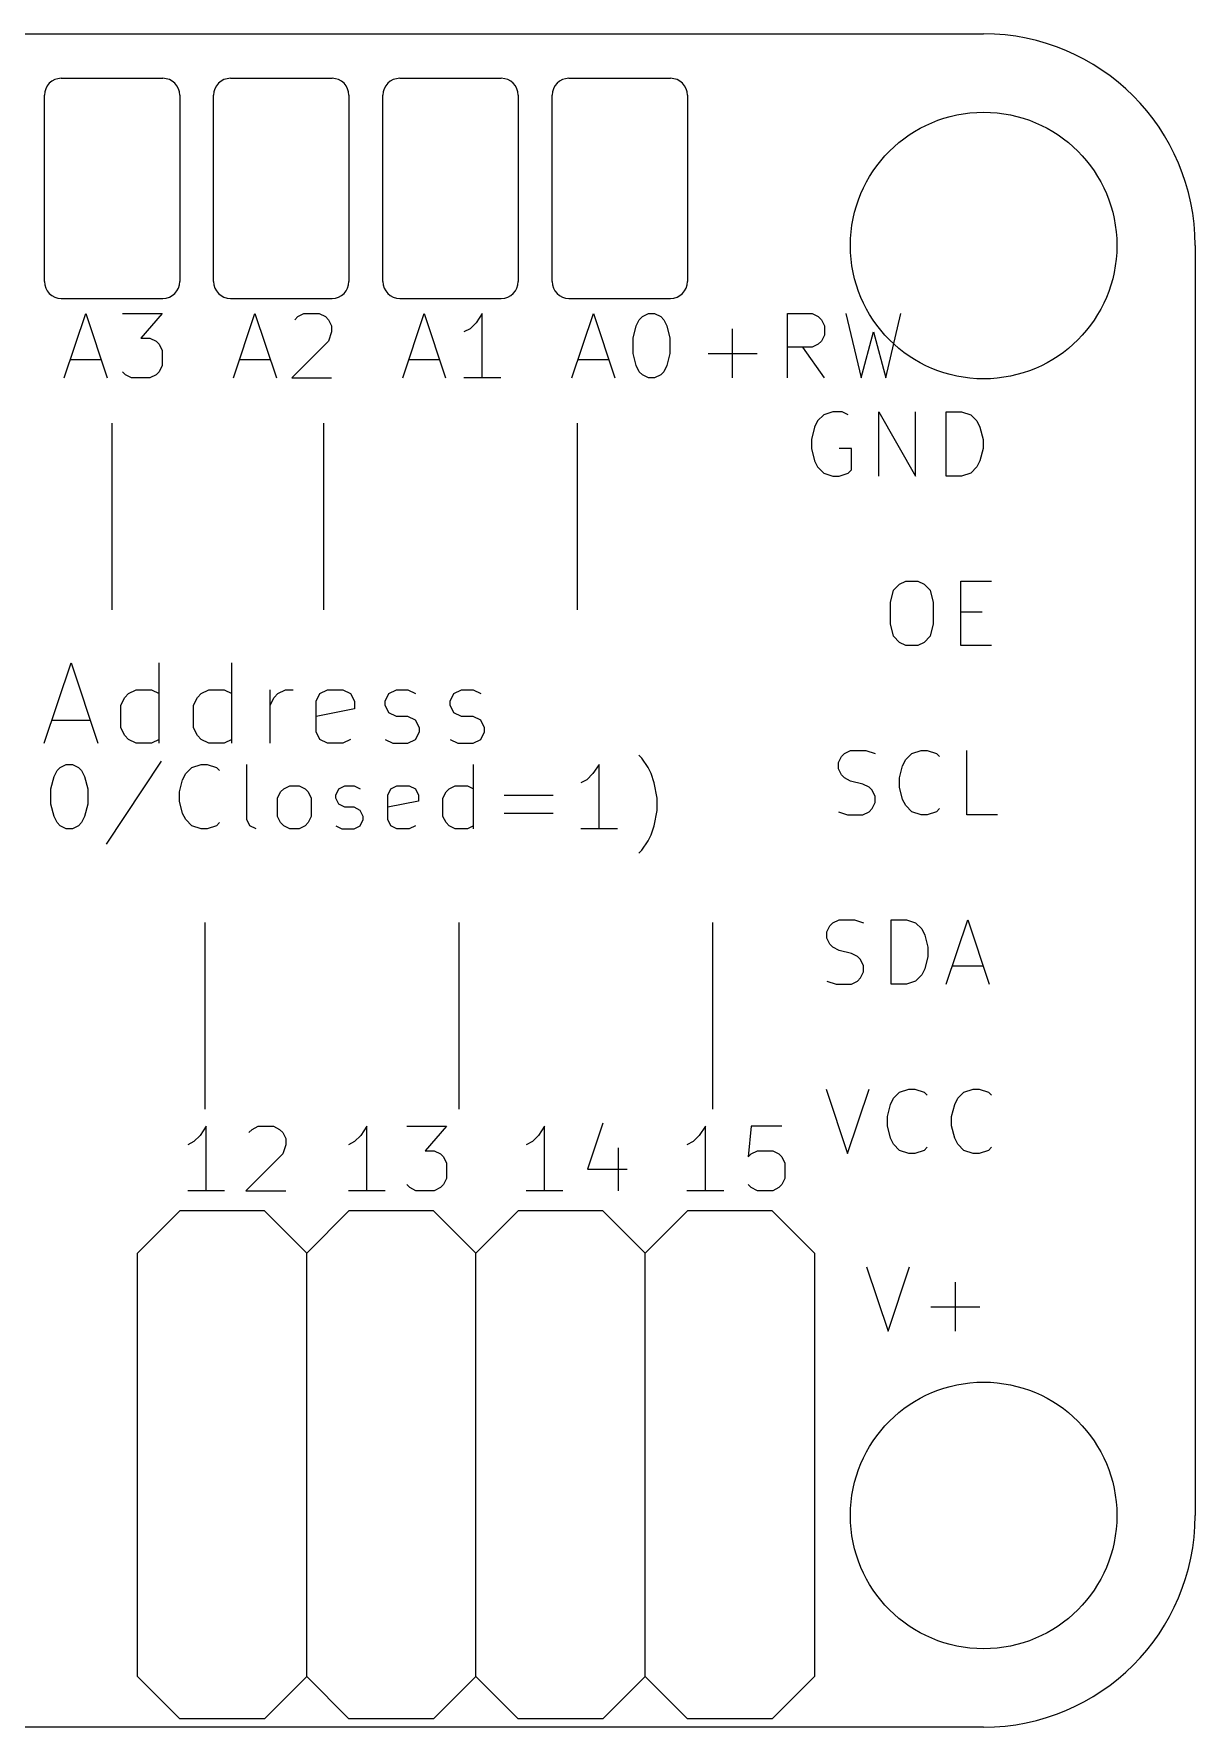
# Model space of a CAD drawing. Extents: x 117.4 to 179.6, y -117.7 to -92.3.
# Drawn here: x 162.19 to 179.62, y -117.7 to -92.3 of the extents above; entities that cross this region are included whole.
import ezdxf

# ---------------------------------------------------------------- set-up
doc = ezdxf.new("R2010")
doc.units = 0
doc.header["$MEASUREMENT"] = 0
doc.layers.add('BLACK', color=7, linetype='CONTINUOUS')

msp = doc.modelspace()

# ---------------------------------------------------------------- linework, layer by layer
at = {"layer": 'BLACK', "linetype": 'CONTINUOUS'}
for p, q in [((120.561, -92.3036), (176.441, -92.3036)), ((162.598, -92.9706), (164.122, -92.9706)), ((165.138, -92.9706), (166.662, -92.9706)), ((167.678, -92.9706), (169.202, -92.9706)), ((170.218, -92.9706), (171.742, -92.9706)), ((162.344, -96.0186), (162.344, -93.2246)), ((164.376, -93.2246), (164.376, -96.0186)), ((164.884, -96.0186), (164.884, -93.2246)), ((166.916, -93.2246), (166.916, -96.0186)), ((167.424, -96.0186), (167.424, -93.2246)), ((169.456, -93.2246), (169.456, -96.0186)), ((169.964, -96.0186), (169.964, -93.2246)), ((171.996, -93.2246), (171.996, -96.0186)), ((179.616, -95.4786), (179.616, -114.529)), ((162.598, -96.2726), (164.122, -96.2726)), ((162.642, -97.4646), (162.964, -96.4994)), ((162.964, -96.4994), (163.286, -97.4646)), ((163.516, -96.4994), (164.113, -96.4994)), ((164.113, -96.4994), (163.791, -96.8671)), ((165.138, -96.2726), (166.662, -96.2726)), ((165.182, -97.4646), (165.504, -96.4994)), ((165.504, -96.4994), (165.826, -97.4646)), ((166.147, -96.5454), (166.239, -96.4994)), ((166.239, -96.4994), (166.469, -96.4994)), ((166.469, -96.4994), (166.561, -96.5454)), ((167.678, -96.2726), (169.202, -96.2726)), ((167.722, -97.4646), (168.044, -96.4994)), ((168.044, -96.4994), (168.366, -97.4646)), ((168.917, -96.4994), (168.825, -96.6373)), ((168.917, -97.4646), (168.917, -96.4994)), ((170.218, -96.2726), (171.742, -96.2726)), ((170.262, -97.4646), (170.584, -96.4994)), ((170.584, -96.4994), (170.906, -97.4646)), ((171.319, -96.5454), (171.411, -96.4994)), ((171.411, -96.4994), (171.503, -96.4994)), ((171.503, -96.4994), (171.595, -96.5454)), ((173.5, -97.4646), (173.5, -96.4994)), ((173.5, -96.4994), (173.868, -96.4994)), ((173.868, -96.4994), (173.96, -96.5454)), ((174.373, -96.4994), (174.603, -97.4646)), ((174.971, -97.4646), (175.201, -96.4994)), ((166.102, -96.5914), (166.147, -96.5454)), ((166.561, -96.5454), (166.607, -96.5914)), ((166.607, -96.5914), (166.653, -96.6833)), ((166.653, -96.7752), (166.607, -96.9131)), ((166.653, -96.6833), (166.653, -96.7752)), ((168.733, -96.7292), (168.642, -96.7752)), ((168.825, -96.6373), (168.733, -96.7292)), ((171.182, -96.8671), (171.227, -96.6833)), ((171.227, -96.6833), (171.273, -96.5914)), ((171.273, -96.5914), (171.319, -96.5454)), ((171.595, -96.5454), (171.641, -96.5914)), ((171.641, -96.5914), (171.687, -96.6833)), ((171.687, -96.6833), (171.733, -96.8671)), ((172.673, -97.4646), (172.673, -96.7292)), ((173.96, -96.5454), (174.006, -96.5914)), ((174.006, -96.5914), (174.052, -96.6833)), ((174.052, -96.6833), (174.052, -96.8212)), ((174.603, -97.4646), (174.787, -96.7752)), ((174.787, -96.7752), (174.971, -97.4646)), ((163.791, -96.8671), (163.929, -96.8671)), ((163.929, -96.8671), (164.021, -96.9131)), ((164.021, -96.9131), (164.067, -96.9591)), ((164.067, -96.9591), (164.113, -97.051)), ((166.607, -96.9131), (166.056, -97.4646)), ((171.182, -97.0969), (171.182, -96.8671)), ((171.733, -96.8671), (171.733, -97.0969)), ((173.868, -97.005), (173.5, -97.005)), ((174.052, -97.4646), (173.73, -97.005)), ((173.96, -96.9591), (173.868, -97.005)), ((174.006, -96.9131), (173.96, -96.9591)), ((174.052, -96.8212), (174.006, -96.9131)), ((162.734, -97.1889), (163.194, -97.1889)), ((164.113, -97.2808), (164.067, -97.3727)), ((164.113, -97.051), (164.113, -97.2808)), ((165.274, -97.1889), (165.734, -97.1889)), ((167.814, -97.1889), (168.274, -97.1889)), ((170.354, -97.1889), (170.814, -97.1889)), ((171.227, -97.2808), (171.182, -97.0969)), ((171.273, -97.3727), (171.227, -97.2808)), ((171.687, -97.2808), (171.641, -97.3727)), ((171.733, -97.0969), (171.687, -97.2808)), ((172.305, -97.0969), (173.041, -97.0969)), ((163.562, -97.4187), (163.516, -97.3727)), ((163.653, -97.4646), (163.562, -97.4187)), ((163.929, -97.4646), (163.653, -97.4646)), ((164.021, -97.4187), (163.929, -97.4646)), ((164.067, -97.3727), (164.021, -97.4187)), ((166.056, -97.4646), (166.653, -97.4646)), ((169.193, -97.4646), (168.642, -97.4646)), ((171.319, -97.4187), (171.273, -97.3727)), ((171.411, -97.4646), (171.319, -97.4187)), ((171.503, -97.4646), (171.411, -97.4646)), ((171.595, -97.4187), (171.503, -97.4646)), ((171.641, -97.3727), (171.595, -97.4187)), ((174.042, -98.0186), (173.95, -98.1105)), ((174.18, -97.9726), (174.042, -98.0186)), ((174.318, -97.9726), (174.18, -97.9726)), ((174.41, -98.0186), (174.318, -97.9726)), ((174.869, -98.9378), (174.869, -97.9726)), ((174.869, -97.9726), (175.421, -98.9378)), ((175.421, -98.9378), (175.421, -97.9726)), ((175.88, -98.9378), (175.88, -97.9726)), ((175.88, -97.9726), (176.11, -97.9726)), ((176.11, -97.9726), (176.248, -98.0186)), ((176.248, -98.0186), (176.34, -98.1105)), ((163.355, -98.1426), (163.355, -100.943)), ((166.54, -100.943), (166.54, -98.1426)), ((170.34, -98.1426), (170.34, -100.943)), ((173.904, -98.2024), (173.858, -98.3863)), ((173.95, -98.1105), (173.904, -98.2024)), ((176.34, -98.1105), (176.386, -98.2024)), ((176.386, -98.2024), (176.432, -98.3863)), ((173.858, -98.3863), (173.858, -98.5242)), ((173.858, -98.5242), (173.904, -98.708)), ((174.456, -98.5242), (174.272, -98.5242)), ((174.456, -98.8459), (174.456, -98.5242)), ((176.432, -98.5242), (176.386, -98.708)), ((176.432, -98.3863), (176.432, -98.5242)), ((173.904, -98.708), (173.95, -98.8)), ((173.95, -98.8), (174.042, -98.8919)), ((176.34, -98.8), (176.248, -98.8919)), ((176.386, -98.708), (176.34, -98.8)), ((174.042, -98.8919), (174.18, -98.9378)), ((174.18, -98.9378), (174.272, -98.9378)), ((174.272, -98.9378), (174.41, -98.8919)), ((174.41, -98.8919), (174.456, -98.8459)), ((176.11, -98.9378), (175.88, -98.9378)), ((176.248, -98.8919), (176.11, -98.9378)), ((175.088, -100.651), (175.18, -100.559)), ((175.18, -100.559), (175.272, -100.513)), ((175.272, -100.513), (175.456, -100.513)), ((175.456, -100.513), (175.548, -100.559)), ((175.548, -100.559), (175.64, -100.651)), ((176.099, -101.478), (176.099, -100.513)), ((176.099, -100.513), (176.559, -100.513)), ((175.042, -100.834), (175.088, -100.651)), ((175.042, -101.156), (175.042, -100.834)), ((175.64, -100.651), (175.686, -100.834)), ((175.686, -100.834), (175.686, -101.156)), ((176.099, -100.972), (176.421, -100.972)), ((175.088, -101.34), (175.042, -101.156)), ((175.18, -101.432), (175.088, -101.34)), ((175.64, -101.34), (175.548, -101.432)), ((175.686, -101.156), (175.64, -101.34)), ((175.272, -101.478), (175.18, -101.432)), ((175.456, -101.478), (175.272, -101.478)), ((175.548, -101.432), (175.456, -101.478)), ((176.559, -101.478), (176.099, -101.478)), ((162.343, -102.946), (162.746, -101.74)), ((162.746, -101.74), (163.148, -102.946)), ((164.067, -102.946), (164.067, -101.74)), ((165.159, -102.946), (165.159, -101.74)), ((163.492, -102.372), (163.55, -102.257)), ((163.55, -102.257), (163.607, -102.199)), ((163.607, -102.199), (163.722, -102.142)), ((163.722, -102.142), (163.952, -102.142)), ((163.952, -102.142), (164.067, -102.199)), ((164.584, -102.372), (164.641, -102.257)), ((164.641, -102.257), (164.699, -102.199)), ((164.699, -102.199), (164.814, -102.142)), ((164.814, -102.142), (165.044, -102.142)), ((165.044, -102.142), (165.159, -102.199)), ((165.733, -102.946), (165.733, -102.142)), ((165.733, -102.372), (165.791, -102.257)), ((165.791, -102.257), (165.848, -102.199)), ((165.848, -102.199), (165.963, -102.142)), ((165.963, -102.142), (166.078, -102.142)), ((166.422, -102.314), (166.48, -102.199)), ((166.422, -102.774), (166.422, -102.314)), ((166.48, -102.199), (166.595, -102.142)), ((166.595, -102.142), (166.825, -102.142)), ((166.825, -102.142), (166.94, -102.199)), ((166.94, -102.199), (166.997, -102.314)), ((166.997, -102.314), (166.997, -102.429)), ((167.457, -102.314), (167.514, -102.199)), ((167.457, -102.372), (167.457, -102.314)), ((167.514, -102.199), (167.629, -102.142)), ((167.629, -102.142), (167.801, -102.142)), ((167.801, -102.142), (167.916, -102.199)), ((168.433, -102.314), (168.491, -102.199)), ((168.433, -102.372), (168.433, -102.314)), ((168.491, -102.199), (168.606, -102.142)), ((168.606, -102.142), (168.778, -102.142)), ((168.778, -102.142), (168.893, -102.199)), ((162.458, -102.601), (163.033, -102.601)), ((163.492, -102.716), (163.492, -102.372)), ((164.584, -102.716), (164.584, -102.372)), ((166.997, -102.429), (166.422, -102.544)), ((167.514, -102.487), (167.457, -102.372)), ((167.629, -102.544), (167.514, -102.487)), ((167.801, -102.544), (167.629, -102.544)), ((167.916, -102.601), (167.801, -102.544)), ((167.974, -102.716), (167.916, -102.601)), ((168.491, -102.487), (168.433, -102.372)), ((168.606, -102.544), (168.491, -102.487)), ((168.778, -102.544), (168.606, -102.544)), ((168.893, -102.601), (168.778, -102.544)), ((168.95, -102.716), (168.893, -102.601)), ((163.55, -102.831), (163.492, -102.716)), ((163.607, -102.889), (163.55, -102.831)), ((164.641, -102.831), (164.584, -102.716)), ((164.699, -102.889), (164.641, -102.831)), ((166.48, -102.889), (166.422, -102.774)), ((167.916, -102.889), (167.974, -102.774)), ((167.974, -102.774), (167.974, -102.716)), ((168.893, -102.889), (168.95, -102.774)), ((168.95, -102.774), (168.95, -102.716)), ((163.722, -102.946), (163.607, -102.889)), ((163.952, -102.946), (163.722, -102.946)), ((164.067, -102.889), (163.952, -102.946)), ((164.814, -102.946), (164.699, -102.889)), ((165.044, -102.946), (164.814, -102.946)), ((165.159, -102.889), (165.044, -102.946)), ((166.595, -102.946), (166.48, -102.889)), ((166.825, -102.946), (166.595, -102.946)), ((166.94, -102.889), (166.825, -102.946)), ((167.457, -102.889), (167.572, -102.946)), ((167.572, -102.946), (167.801, -102.946)), ((167.801, -102.946), (167.916, -102.889)), ((168.433, -102.889), (168.548, -102.946)), ((168.548, -102.946), (168.778, -102.946)), ((168.778, -102.946), (168.893, -102.889)), ((171.313, -103.171), (171.267, -103.125)), ((174.307, -103.145), (174.353, -103.099)), ((174.353, -103.099), (174.445, -103.053)), ((174.445, -103.053), (174.675, -103.053)), ((174.675, -103.053), (174.812, -103.099)), ((175.272, -103.191), (175.364, -103.099)), ((175.364, -103.099), (175.502, -103.053)), ((175.502, -103.053), (175.594, -103.053)), ((175.594, -103.053), (175.732, -103.099)), ((175.732, -103.099), (175.778, -103.145)), ((176.191, -104.018), (176.191, -103.053)), ((162.489, -103.446), (162.535, -103.354)), ((162.535, -103.354), (162.581, -103.308)), ((162.581, -103.308), (162.673, -103.262)), ((162.673, -103.262), (162.764, -103.262)), ((162.764, -103.262), (162.856, -103.308)), ((162.856, -103.308), (162.902, -103.354)), ((162.902, -103.354), (162.948, -103.446)), ((164.097, -103.216), (163.27, -104.457)), ((164.465, -103.4), (164.557, -103.308)), ((164.557, -103.308), (164.695, -103.262)), ((164.695, -103.262), (164.787, -103.262)), ((164.787, -103.262), (164.925, -103.308)), ((164.925, -103.308), (164.971, -103.354)), ((165.384, -104.09), (165.384, -103.262)), ((168.785, -104.228), (168.785, -103.262)), ((170.67, -103.262), (170.578, -103.4)), ((170.67, -104.228), (170.67, -103.262)), ((171.405, -103.308), (171.313, -103.171)), ((171.451, -103.4), (171.405, -103.308)), ((174.261, -103.236), (174.307, -103.145)), ((174.261, -103.328), (174.261, -103.236)), ((174.307, -103.42), (174.261, -103.328)), ((175.18, -103.466), (175.226, -103.282)), ((175.226, -103.282), (175.272, -103.191)), ((162.443, -103.63), (162.489, -103.446)), ((162.443, -103.86), (162.443, -103.63)), ((162.948, -103.446), (162.994, -103.63)), ((162.994, -103.63), (162.994, -103.86)), ((164.373, -103.676), (164.419, -103.492)), ((164.419, -103.492), (164.465, -103.4)), ((165.89, -103.676), (165.936, -103.63)), ((165.936, -103.63), (166.028, -103.584)), ((166.028, -103.584), (166.166, -103.584)), ((166.166, -103.584), (166.258, -103.63)), ((166.258, -103.63), (166.303, -103.676)), ((166.717, -103.722), (166.763, -103.63)), ((166.763, -103.63), (166.855, -103.584)), ((166.855, -103.584), (166.993, -103.584)), ((166.993, -103.584), (167.085, -103.63)), ((167.499, -103.722), (167.544, -103.63)), ((167.544, -103.63), (167.636, -103.584)), ((167.636, -103.584), (167.82, -103.584)), ((167.82, -103.584), (167.912, -103.63)), ((167.912, -103.63), (167.958, -103.722)), ((168.372, -103.676), (168.418, -103.63)), ((168.418, -103.63), (168.51, -103.584)), ((168.51, -103.584), (168.694, -103.584)), ((168.694, -103.584), (168.785, -103.63)), ((170.486, -103.492), (170.394, -103.538)), ((170.578, -103.4), (170.486, -103.492)), ((171.497, -103.538), (171.451, -103.4)), ((171.543, -103.768), (171.497, -103.538)), ((174.353, -103.466), (174.307, -103.42)), ((174.445, -103.512), (174.353, -103.466)), ((174.629, -103.558), (174.445, -103.512)), ((174.721, -103.604), (174.629, -103.558)), ((174.766, -103.65), (174.721, -103.604)), ((175.18, -103.604), (175.18, -103.466)), ((175.226, -103.788), (175.18, -103.604)), ((162.489, -104.044), (162.443, -103.86)), ((162.994, -103.86), (162.948, -104.044)), ((164.373, -103.814), (164.373, -103.676)), ((164.419, -103.998), (164.373, -103.814)), ((165.844, -103.768), (165.89, -103.676)), ((165.844, -104.044), (165.844, -103.768)), ((166.303, -103.676), (166.349, -103.768)), ((166.349, -103.768), (166.349, -104.044)), ((166.717, -103.768), (166.717, -103.722)), ((166.763, -103.86), (166.717, -103.768)), ((166.855, -103.906), (166.763, -103.86)), ((167.499, -104.09), (167.499, -103.722)), ((167.958, -103.814), (167.499, -103.906)), ((167.958, -103.722), (167.958, -103.814)), ((168.326, -103.768), (168.372, -103.676)), ((168.326, -104.044), (168.326, -103.768)), ((169.245, -103.722), (169.98, -103.722)), ((171.543, -103.952), (171.543, -103.768)), ((174.812, -103.742), (174.766, -103.65)), ((174.766, -103.926), (174.812, -103.834)), ((174.812, -103.834), (174.812, -103.742)), ((175.272, -103.88), (175.226, -103.788)), ((175.364, -103.972), (175.272, -103.88)), ((162.535, -104.136), (162.489, -104.044)), ((162.581, -104.182), (162.535, -104.136)), ((162.902, -104.136), (162.856, -104.182)), ((162.948, -104.044), (162.902, -104.136)), ((164.465, -104.09), (164.419, -103.998)), ((164.557, -104.182), (164.465, -104.09)), ((164.971, -104.136), (164.925, -104.182)), ((165.43, -104.182), (165.384, -104.09)), ((165.89, -104.136), (165.844, -104.044)), ((165.936, -104.182), (165.89, -104.136)), ((166.303, -104.136), (166.258, -104.182)), ((166.349, -104.044), (166.303, -104.136)), ((166.993, -103.906), (166.855, -103.906)), ((167.085, -103.952), (166.993, -103.906)), ((167.131, -104.044), (167.085, -103.952)), ((167.085, -104.182), (167.131, -104.09)), ((167.131, -104.09), (167.131, -104.044)), ((167.544, -104.182), (167.499, -104.09)), ((168.372, -104.136), (168.326, -104.044)), ((168.418, -104.182), (168.372, -104.136)), ((169.98, -103.998), (169.245, -103.998)), ((171.497, -104.182), (171.543, -103.952)), ((174.261, -103.972), (174.399, -104.018)), ((174.399, -104.018), (174.629, -104.018)), ((174.629, -104.018), (174.721, -103.972)), ((174.721, -103.972), (174.766, -103.926)), ((175.502, -104.018), (175.364, -103.972)), ((175.594, -104.018), (175.502, -104.018)), ((175.732, -103.972), (175.594, -104.018)), ((175.778, -103.926), (175.732, -103.972)), ((176.651, -104.018), (176.191, -104.018)), ((162.673, -104.228), (162.581, -104.182)), ((162.764, -104.228), (162.673, -104.228)), ((162.856, -104.182), (162.764, -104.228)), ((164.695, -104.228), (164.557, -104.182)), ((164.787, -104.228), (164.695, -104.228)), ((164.925, -104.182), (164.787, -104.228)), ((165.522, -104.228), (165.43, -104.182)), ((166.028, -104.228), (165.936, -104.182)), ((166.166, -104.228), (166.028, -104.228)), ((166.258, -104.182), (166.166, -104.228)), ((166.717, -104.182), (166.809, -104.228)), ((166.809, -104.228), (166.993, -104.228)), ((166.993, -104.228), (167.085, -104.182)), ((167.636, -104.228), (167.544, -104.182)), ((167.82, -104.228), (167.636, -104.228)), ((167.912, -104.182), (167.82, -104.228)), ((168.51, -104.228), (168.418, -104.182)), ((168.694, -104.228), (168.51, -104.228)), ((168.785, -104.182), (168.694, -104.228)), ((170.946, -104.228), (170.394, -104.228)), ((171.405, -104.411), (171.451, -104.32)), ((171.451, -104.32), (171.497, -104.182)), ((171.267, -104.595), (171.313, -104.549)), ((171.313, -104.549), (171.405, -104.411)), ((164.752, -105.636), (164.752, -108.436)), ((168.572, -108.436), (168.572, -105.636)), ((172.372, -105.636), (172.372, -108.436)), ((174.134, -105.685), (174.18, -105.639)), ((174.18, -105.639), (174.272, -105.593)), ((174.272, -105.593), (174.502, -105.593)), ((174.502, -105.593), (174.639, -105.639)), ((175.053, -106.558), (175.053, -105.593)), ((175.053, -105.593), (175.283, -105.593)), ((175.283, -105.593), (175.421, -105.639)), ((175.421, -105.639), (175.513, -105.731)), ((175.88, -106.558), (176.202, -105.593)), ((176.202, -105.593), (176.524, -106.558)), ((174.088, -105.776), (174.134, -105.685)), ((174.088, -105.868), (174.088, -105.776)), ((174.134, -105.96), (174.088, -105.868)), ((175.513, -105.731), (175.559, -105.822)), ((175.559, -105.822), (175.605, -106.006)), ((174.18, -106.006), (174.134, -105.96)), ((174.272, -106.052), (174.18, -106.006)), ((174.456, -106.098), (174.272, -106.052)), ((174.548, -106.144), (174.456, -106.098)), ((174.594, -106.19), (174.548, -106.144)), ((175.605, -106.144), (175.559, -106.328)), ((175.605, -106.006), (175.605, -106.144)), ((174.639, -106.282), (174.594, -106.19)), ((174.594, -106.466), (174.639, -106.374)), ((174.639, -106.374), (174.639, -106.282)), ((175.513, -106.42), (175.421, -106.512)), ((175.559, -106.328), (175.513, -106.42)), ((175.972, -106.282), (176.432, -106.282)), ((174.088, -106.512), (174.226, -106.558)), ((174.226, -106.558), (174.456, -106.558)), ((174.456, -106.558), (174.548, -106.512)), ((174.548, -106.512), (174.594, -106.466)), ((175.283, -106.558), (175.053, -106.558)), ((175.421, -106.512), (175.283, -106.558)), ((174.077, -108.133), (174.399, -109.098)), ((174.399, -109.098), (174.721, -108.133)), ((175.088, -108.271), (175.18, -108.179)), ((175.18, -108.179), (175.318, -108.133)), ((175.318, -108.133), (175.41, -108.133)), ((175.41, -108.133), (175.548, -108.179)), ((175.548, -108.179), (175.594, -108.225)), ((176.053, -108.271), (176.145, -108.179)), ((176.145, -108.179), (176.283, -108.133)), ((176.283, -108.133), (176.375, -108.133)), ((176.375, -108.133), (176.513, -108.179)), ((176.513, -108.179), (176.559, -108.225)), ((174.996, -108.546), (175.042, -108.362)), ((175.042, -108.362), (175.088, -108.271)), ((175.961, -108.546), (176.007, -108.362)), ((176.007, -108.362), (176.053, -108.271)), ((164.772, -108.691), (164.68, -108.829)), ((164.772, -109.657), (164.772, -108.691)), ((165.461, -108.737), (165.553, -108.691)), ((165.553, -108.691), (165.783, -108.691)), ((165.783, -108.691), (165.875, -108.737)), ((167.185, -108.691), (167.093, -108.829)), ((167.185, -109.657), (167.185, -108.691)), ((167.782, -108.691), (168.38, -108.691)), ((168.38, -108.691), (168.058, -109.059)), ((169.852, -108.691), (169.76, -108.829)), ((169.852, -109.657), (169.852, -108.691)), ((170.725, -108.645), (170.495, -109.335)), ((172.265, -108.691), (172.173, -108.829)), ((172.265, -109.657), (172.265, -108.691)), ((172.954, -108.691), (172.908, -109.151)), ((173.414, -108.691), (172.954, -108.691)), ((174.996, -108.684), (174.996, -108.546)), ((175.042, -108.868), (174.996, -108.684)), ((175.961, -108.684), (175.961, -108.546)), ((176.007, -108.868), (175.961, -108.684)), ((164.588, -108.921), (164.496, -108.967)), ((164.68, -108.829), (164.588, -108.921)), ((165.415, -108.783), (165.461, -108.737)), ((165.875, -108.737), (165.921, -108.783)), ((165.921, -108.783), (165.967, -108.875)), ((165.967, -108.967), (165.921, -109.105)), ((165.967, -108.875), (165.967, -108.967)), ((167.001, -108.921), (166.909, -108.967)), ((167.093, -108.829), (167.001, -108.921)), ((169.668, -108.921), (169.576, -108.967)), ((169.76, -108.829), (169.668, -108.921)), ((172.081, -108.921), (171.989, -108.967)), ((172.173, -108.829), (172.081, -108.921)), ((175.088, -108.96), (175.042, -108.868)), ((175.18, -109.052), (175.088, -108.96)), ((176.053, -108.96), (176.007, -108.868)), ((176.145, -109.052), (176.053, -108.96)), ((165.921, -109.105), (165.369, -109.657)), ((168.058, -109.059), (168.196, -109.059)), ((168.196, -109.059), (168.288, -109.105)), ((168.288, -109.105), (168.334, -109.151)), ((168.334, -109.151), (168.38, -109.243)), ((170.955, -109.013), (170.955, -109.657)), ((172.908, -109.151), (172.954, -109.105)), ((172.954, -109.105), (173.046, -109.059)), ((173.046, -109.059), (173.276, -109.059)), ((173.276, -109.059), (173.368, -109.105)), ((173.368, -109.105), (173.414, -109.151)), ((173.414, -109.151), (173.46, -109.243)), ((175.318, -109.098), (175.18, -109.052)), ((175.41, -109.098), (175.318, -109.098)), ((175.548, -109.052), (175.41, -109.098)), ((175.594, -109.006), (175.548, -109.052)), ((176.283, -109.098), (176.145, -109.052)), ((176.375, -109.098), (176.283, -109.098)), ((176.513, -109.052), (176.375, -109.098)), ((176.559, -109.006), (176.513, -109.052)), ((168.38, -109.473), (168.334, -109.565)), ((168.38, -109.243), (168.38, -109.473)), ((170.495, -109.335), (171.093, -109.335)), ((173.46, -109.473), (173.414, -109.565)), ((173.46, -109.243), (173.46, -109.473)), ((165.048, -109.657), (164.496, -109.657)), ((165.369, -109.657), (165.967, -109.657)), ((167.461, -109.657), (166.909, -109.657)), ((167.828, -109.611), (167.782, -109.565)), ((167.92, -109.657), (167.828, -109.611)), ((168.196, -109.657), (167.92, -109.657)), ((168.288, -109.611), (168.196, -109.657)), ((168.334, -109.565), (168.288, -109.611)), ((170.128, -109.657), (169.576, -109.657)), ((172.541, -109.657), (171.989, -109.657)), ((172.954, -109.611), (172.908, -109.565)), ((173.046, -109.657), (172.954, -109.611)), ((173.276, -109.657), (173.046, -109.657)), ((173.368, -109.611), (173.276, -109.657)), ((173.414, -109.565), (173.368, -109.611)), ((164.376, -109.957), (163.741, -110.592)), ((165.646, -109.957), (164.376, -109.957)), ((166.281, -110.592), (165.646, -109.957)), ((166.916, -109.957), (166.281, -110.592)), ((168.186, -109.957), (166.916, -109.957)), ((168.821, -110.592), (168.186, -109.957)), ((169.456, -109.957), (168.821, -110.592)), ((170.726, -109.957), (169.456, -109.957)), ((171.361, -110.592), (170.726, -109.957)), ((171.996, -109.957), (171.361, -110.592)), ((173.266, -109.957), (171.996, -109.957)), ((173.901, -110.592), (173.266, -109.957)), ((163.741, -116.942), (163.741, -110.592)), ((166.281, -116.942), (166.281, -110.592)), ((168.821, -116.942), (168.821, -110.592)), ((171.361, -116.942), (171.361, -110.592)), ((173.901, -110.592), (173.901, -116.942)), ((174.685, -110.8), (175.007, -111.765)), ((175.007, -111.765), (175.329, -110.8)), ((176.018, -111.765), (176.018, -111.029)), ((175.651, -111.397), (176.386, -111.397)), ((164.376, -117.577), (163.741, -116.942)), ((166.281, -116.942), (165.646, -117.577)), ((166.916, -117.577), (166.281, -116.942)), ((168.821, -116.942), (168.186, -117.577)), ((169.456, -117.577), (168.821, -116.942)), ((171.361, -116.942), (170.726, -117.577)), ((171.996, -117.577), (171.361, -116.942)), ((173.901, -116.942), (173.266, -117.577)), ((165.646, -117.577), (164.376, -117.577)), ((168.186, -117.577), (166.916, -117.577)), ((170.726, -117.577), (169.456, -117.577)), ((173.266, -117.577), (171.996, -117.577)), ((176.441, -117.704), (120.561, -117.704))]:
    msp.add_line(p, q, dxfattribs=at)
at = {"layer": 'BLACK'}
for centre in [(176.441, -95.4786), (176.441, -114.529)]:
    msp.add_circle(centre, 2, dxfattribs=at)
for centre, radius, start, end in [((176.441, -95.4786), 3.175, 0, 90), ((162.598, -93.2246), 0.254, 90, 180), ((164.122, -93.2246), 0.254, 0, 90), ((165.138, -93.2246), 0.254, 90, 180), ((166.662, -93.2246), 0.254, 0, 90), ((167.678, -93.2246), 0.254, 90, 180), ((169.202, -93.2246), 0.254, 0, 90), ((170.218, -93.2246), 0.254, 90, 180), ((171.742, -93.2246), 0.254, 0, 90), ((162.598, -96.0186), 0.254, 180, 270), ((164.122, -96.0186), 0.254, -90, 0), ((165.138, -96.0186), 0.254, 180, 270), ((166.662, -96.0186), 0.254, -90, 0), ((167.678, -96.0186), 0.254, 180, 270), ((169.202, -96.0186), 0.254, -90, 0), ((170.218, -96.0186), 0.254, 180, 270), ((171.742, -96.0186), 0.254, -90, 0), ((176.441, -114.529), 3.175, -90, 0)]:
    msp.add_arc(centre, radius, start, end, dxfattribs=at)

doc.saveas('drawing.dxf')
